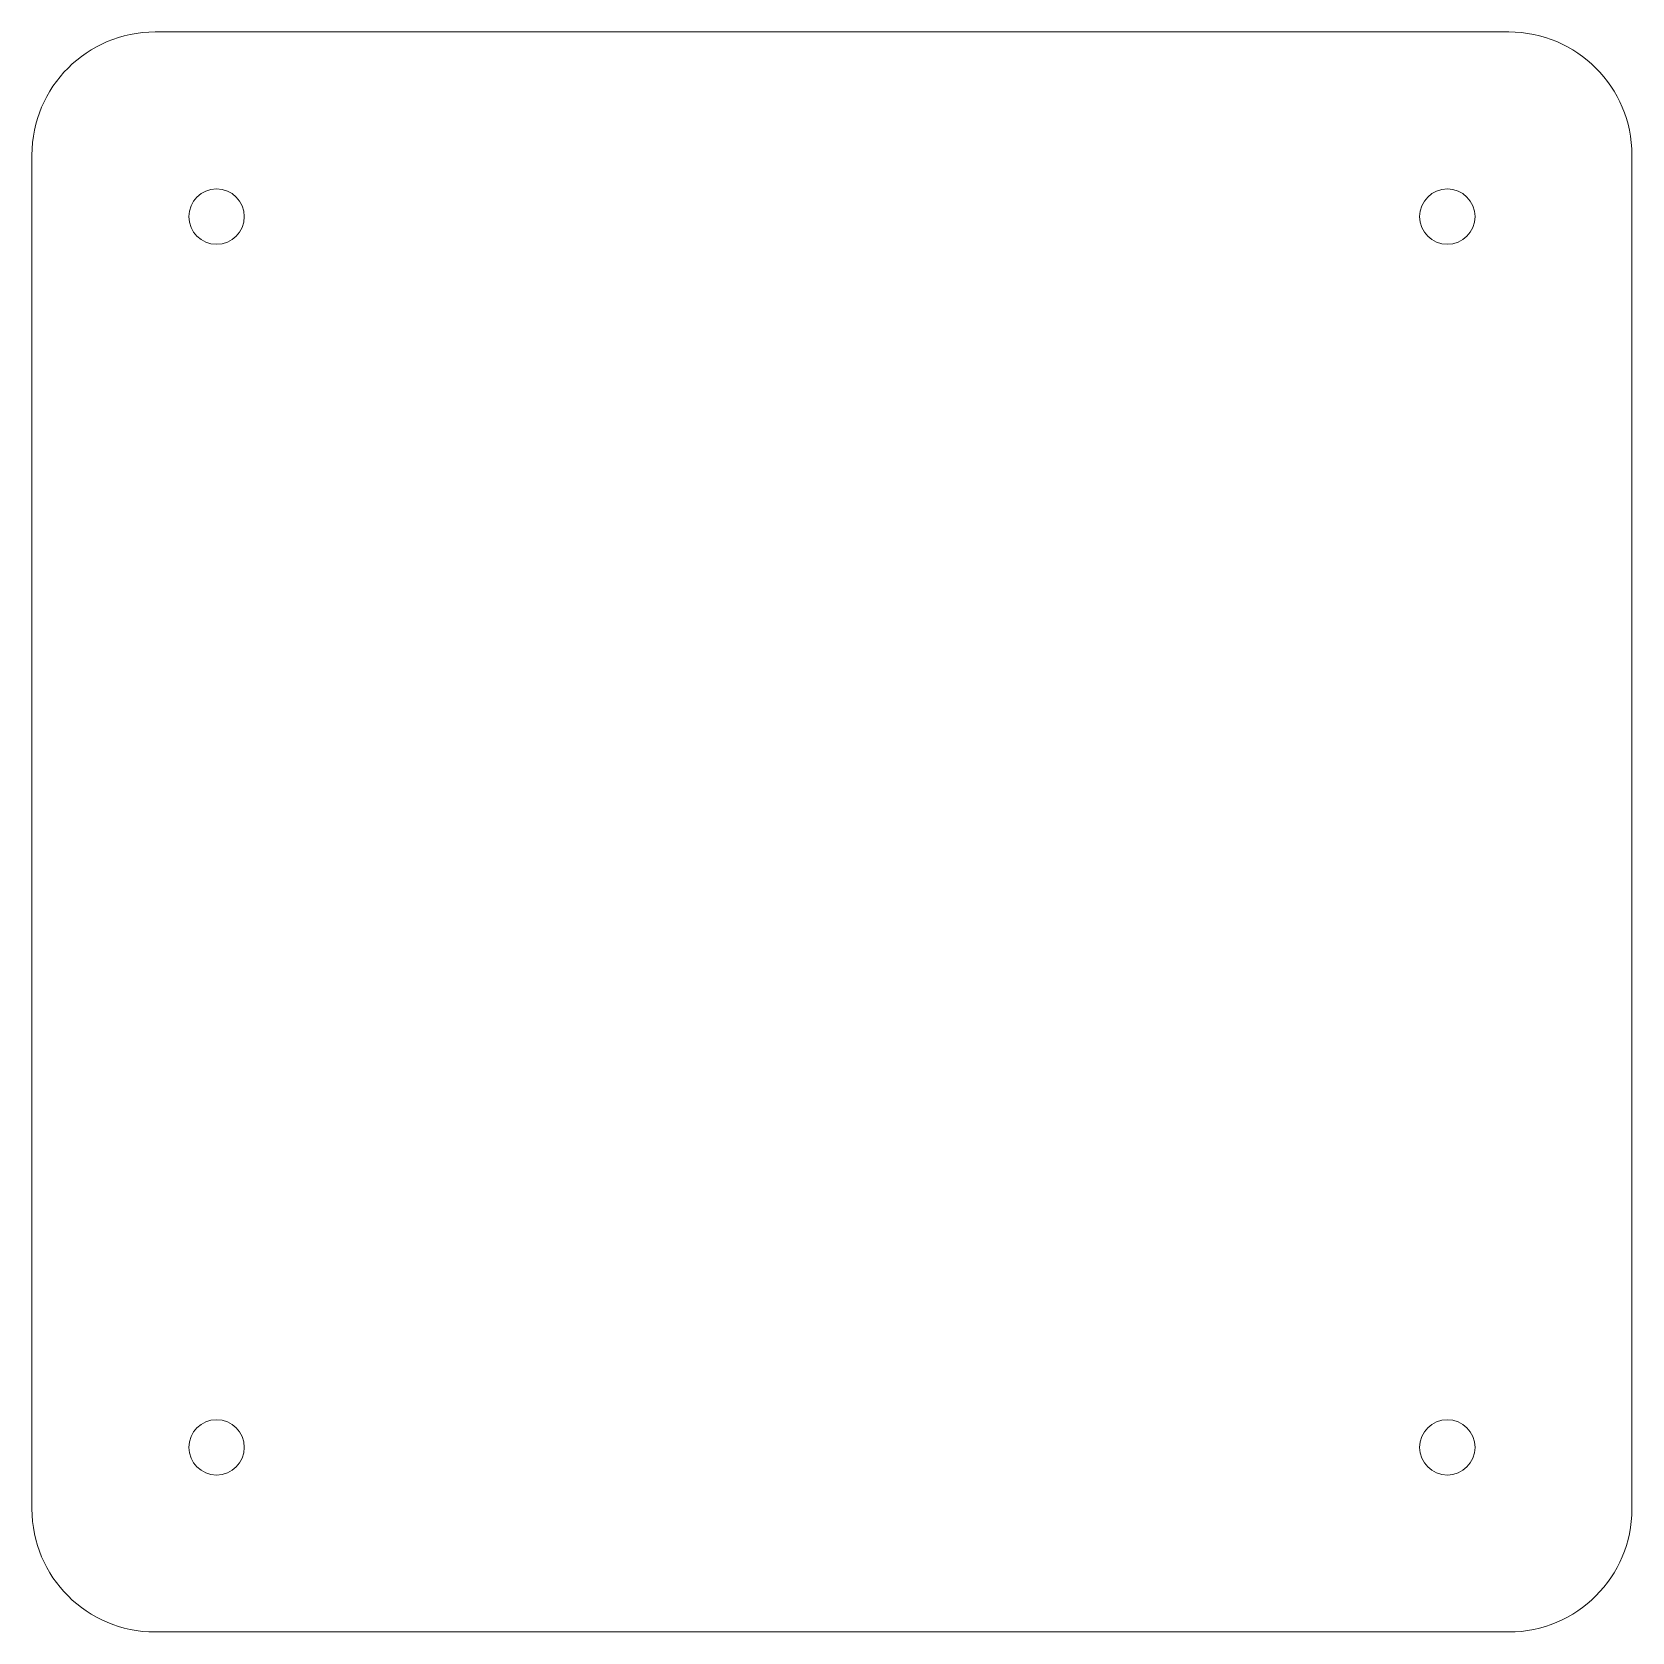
# Model space of a CAD drawing. Extents: x -101 to 29, y -50 to 80.
import ezdxf

# ---------------------------------------------------------------- set-up
doc = ezdxf.new("R2010")
doc.units = 0
doc.layers.add('s100-new-custom-style', color=7, linetype='CONTINUOUS')

msp = doc.modelspace()

# ---------------------------------------------------------------- linework, layer by layer
at = {"layer": 's100-new-custom-style', "color": 5, "linetype": 'CONTINUOUS', "lineweight": 20, "true_color": 0x0000ff}
for p, q in [((19.21, 79.75), (-90.79, 79.75)), ((-100.79, 69.75), (-100.79, -40.25)), ((29.21, -40.25), (29.21, 69.75)), ((-90.79, -50.25), (19.21, -50.25))]:
    msp.add_line(p, q, dxfattribs=at)
for centre, radius, start, end in [((-90.79, 69.75), 10, 90, 180), ((19.21, 69.75), 10, 0, 90), ((-85.79, 64.75), 2.25, 90, 180), ((-85.79, 64.75), 2.25, 0, 90), ((14.21, 64.75), 2.25, 90, 180), ((14.21, 64.75), 2.25, 0, 90), ((-85.79, 64.75), 2.25, 180, -90), ((-85.79, 64.75), 2.25, -90, 0), ((14.21, 64.75), 2.25, 180, -90), ((14.21, 64.75), 2.25, -90, 0), ((-85.79, -35.25), 2.25, 90, 180), ((-85.79, -35.25), 2.25, 0, 90), ((14.21, -35.25), 2.25, 90, 180), ((14.21, -35.25), 2.25, 0, 90), ((-85.79, -35.25), 2.25, 180, -90), ((-85.79, -35.25), 2.25, -90, 0), ((14.21, -35.25), 2.25, 180, -90), ((14.21, -35.25), 2.25, -90, 0), ((-90.79, -40.25), 10, 180, -90), ((19.21, -40.25), 10, -90, 0)]:
    msp.add_arc(centre, radius, start, end, dxfattribs=at)

doc.saveas('drawing.dxf')
